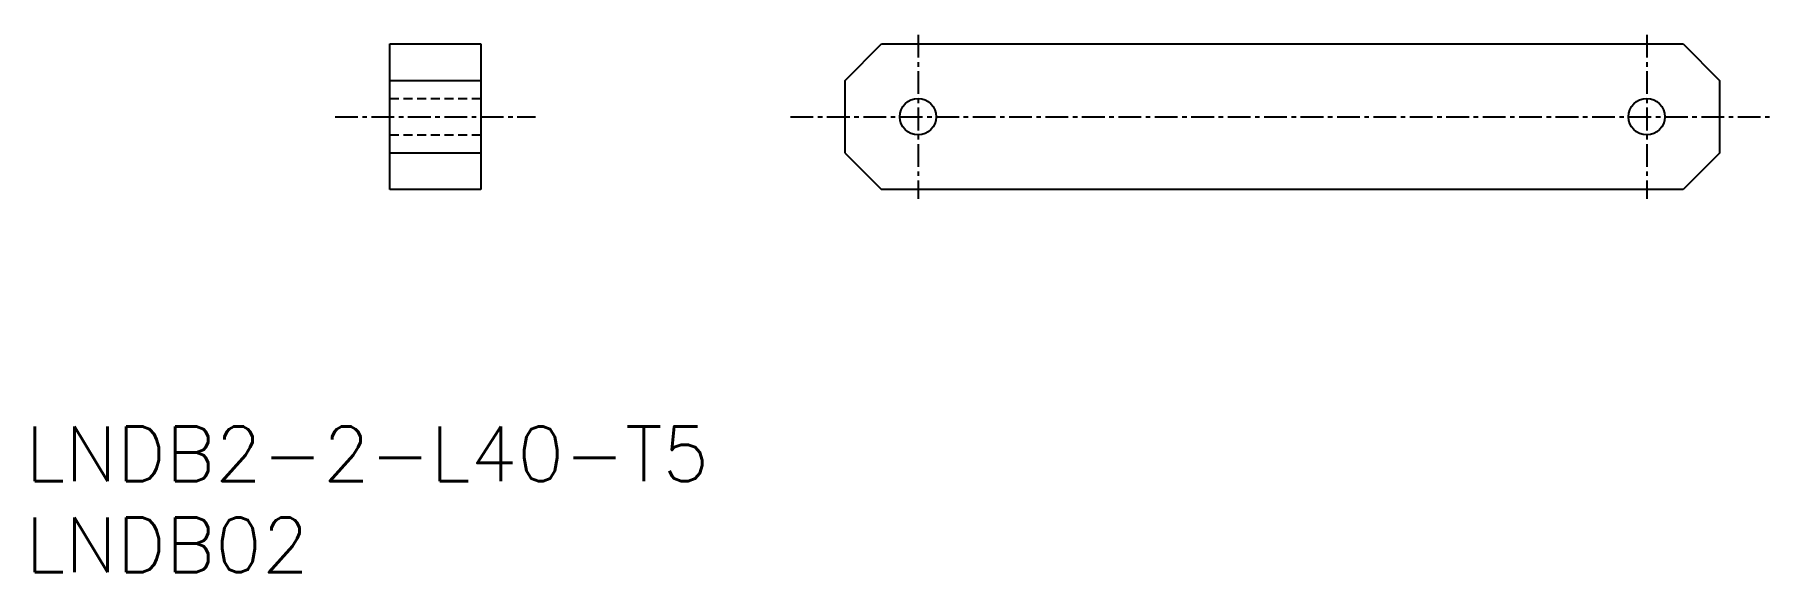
# Model space of a CAD drawing. Extents: x 0.5 to 96, y 0 to 29.5.
import ezdxf

# ---------------------------------------------------------------- set-up
doc = ezdxf.new("R2010")
doc.units = 0
doc.linetypes.add('CENTER', pattern=[2, 1.25, -0.25, 0.25, -0.25])
doc.linetypes.add('DASHED', pattern=[0.75, 0.5, -0.25])
doc.layers.get('0').update_dxf_attribs({"linetype": 'CONTINUOUS'})
doc.layers.add('CENTER', color=1, linetype='CENTER')
doc.styles.get("Standard").update_dxf_attribs({"font": 'txt.shx'})

# ---------------------------------------------------------------- blocks, each defined once
blk = doc.blocks.new('*U7')
at = {"color": 7, "linetype": 'CONTINUOUS'}
blk.add_text('LNDB02', height=3, dxfattribs=at).set_placement((0, 0))
blk = doc.blocks.new('*U8')
at = {"color": 7, "linetype": 'CONTINUOUS'}
blk.add_text('LNDB2-2-L40-T5', height=3, dxfattribs=at).set_placement((0, 5))

msp = doc.modelspace()

# ---------------------------------------------------------------- linework, layer by layer
at = {"color": 7, "linetype": 'CONTINUOUS'}
for p, q in [((20, 29), (25, 29)), ((20, 21), (20, 29)), ((25, 29), (25, 21)), ((45, 27), (47, 29)), ((47, 29), (91, 29)), ((91, 29), (93, 27)), ((20, 27), (25, 27)), ((45, 23), (45, 27)), ((93, 27), (93, 23)), ((25, 23), (20, 23)), ((45, 23), (47, 21)), ((93, 23), (91, 21)), ((25, 21), (20, 21)), ((91, 21), (47, 21))]:
    msp.add_line(p, q, dxfattribs=at)
at = {"color": 3, "linetype": 'DASHED'}
for p, q in [((20, 26), (25, 26)), ((20, 24), (25, 24))]:
    msp.add_line(p, q, dxfattribs=at)
at = {"color": 7, "linetype": 'CONTINUOUS'}
for centre in [(49, 25), (89, 25)]:
    msp.add_circle(centre, 1, dxfattribs=at)
at = {"layer": 'CENTER', "color": 1, "linetype": 'CENTER'}
for p, q in [((49, 29.5), (49, 20.5)), ((89, 29.5), (89, 20.5)), ((17, 25), (28, 25)), ((42, 25), (96, 25))]:
    msp.add_line(p, q, dxfattribs=at)

# ---------------------------------------------------------------- block references
at = {"color": 7, "linetype": 'CONTINUOUS'}
for name in ['*U8', '*U7']:
    msp.add_blockref(name, (0, 0), dxfattribs=at)

doc.saveas('drawing.dxf')
